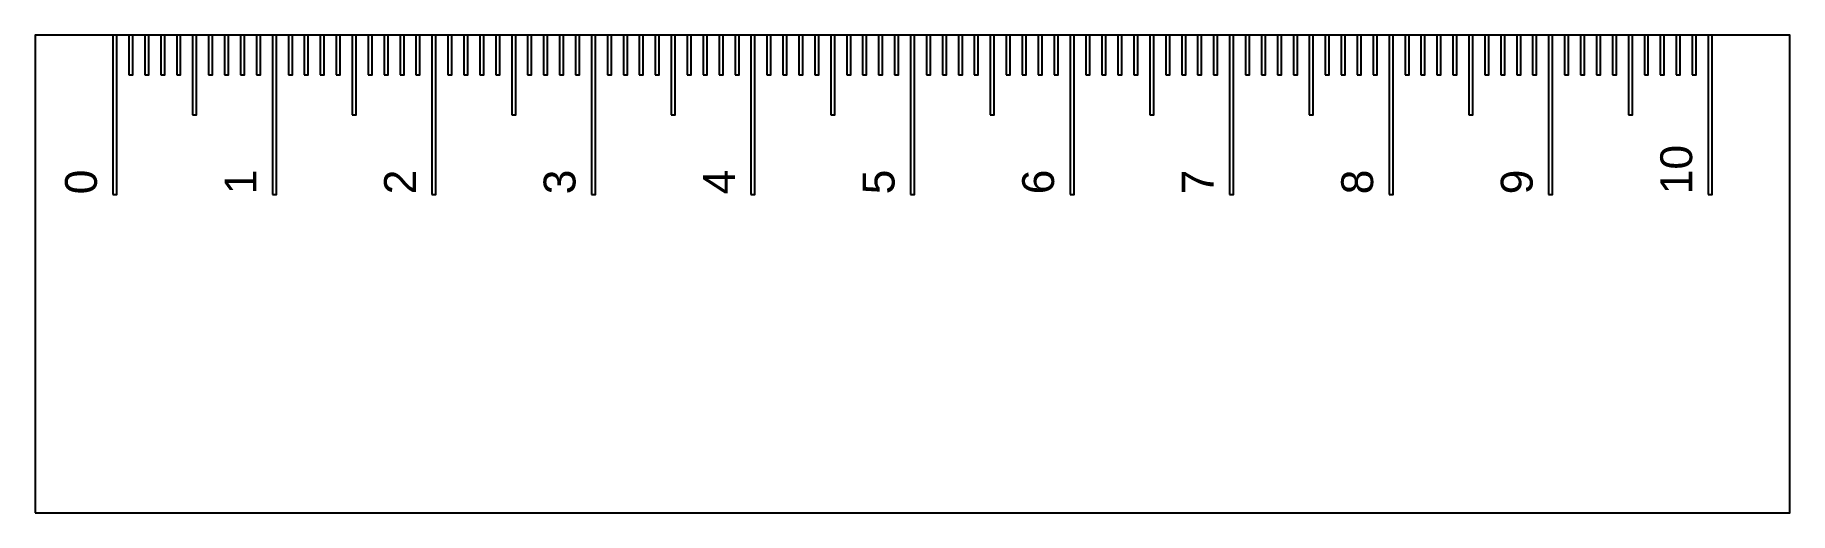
# Model space of a CAD drawing. Header units: millimetres. Extents: x 0 to 110, y 0 to 30.
import ezdxf

# ---------------------------------------------------------------- set-up
doc = ezdxf.new("R2010")
doc.units = ezdxf.units.MM
doc.layers.add('CUT', color=7, linetype='CONTINUOUS')
doc.layers.add('SCAN', color=5, linetype='CONTINUOUS')
doc.styles.get("Standard").update_dxf_attribs({"font": 'arial.ttf'})

msp = doc.modelspace()

# ---------------------------------------------------------------- linework, layer by layer
at = {"layer": 'CUT'}
msp.add_polyline3d([(0, 0, 0), (110, 0, 0), (110, 30, 0), (0, 30, 0)], close=True, dxfattribs=at)
at = {"layer": 'SCAN'}
for points in [[(4.875, 20, 0), (5.125, 20, 0), (5.125, 30, 0), (4.875, 30, 0)], [(5.875, 27.5, 0), (6.125, 27.5, 0), (6.125, 30, 0), (5.875, 30, 0)], [(6.875, 27.5, 0), (7.125, 27.5, 0), (7.125, 30, 0), (6.875, 30, 0)], [(7.875, 27.5, 0), (8.125, 27.5, 0), (8.125, 30, 0), (7.875, 30, 0)], [(8.875, 27.5, 0), (9.125, 27.5, 0), (9.125, 30, 0), (8.875, 30, 0)], [(9.875, 25, 0), (10.125, 25, 0), (10.125, 30, 0), (9.875, 30, 0)], [(10.875, 27.5, 0), (11.125, 27.5, 0), (11.125, 30, 0), (10.875, 30, 0)], [(11.875, 27.5, 0), (12.125, 27.5, 0), (12.125, 30, 0), (11.875, 30, 0)], [(12.875, 27.5, 0), (13.125, 27.5, 0), (13.125, 30, 0), (12.875, 30, 0)], [(13.875, 27.5, 0), (14.125, 27.5, 0), (14.125, 30, 0), (13.875, 30, 0)], [(14.875, 20, 0), (15.125, 20, 0), (15.125, 30, 0), (14.875, 30, 0)], [(15.875, 27.5, 0), (16.125, 27.5, 0), (16.125, 30, 0), (15.875, 30, 0)], [(16.875, 27.5, 0), (17.125, 27.5, 0), (17.125, 30, 0), (16.875, 30, 0)], [(17.875, 27.5, 0), (18.125, 27.5, 0), (18.125, 30, 0), (17.875, 30, 0)], [(18.875, 27.5, 0), (19.125, 27.5, 0), (19.125, 30, 0), (18.875, 30, 0)], [(19.875, 25, 0), (20.125, 25, 0), (20.125, 30, 0), (19.875, 30, 0)], [(20.875, 27.5, 0), (21.125, 27.5, 0), (21.125, 30, 0), (20.875, 30, 0)], [(21.875, 27.5, 0), (22.125, 27.5, 0), (22.125, 30, 0), (21.875, 30, 0)], [(22.875, 27.5, 0), (23.125, 27.5, 0), (23.125, 30, 0), (22.875, 30, 0)], [(23.875, 27.5, 0), (24.125, 27.5, 0), (24.125, 30, 0), (23.875, 30, 0)], [(24.875, 20, 0), (25.125, 20, 0), (25.125, 30, 0), (24.875, 30, 0)], [(25.875, 27.5, 0), (26.125, 27.5, 0), (26.125, 30, 0), (25.875, 30, 0)], [(26.875, 27.5, 0), (27.125, 27.5, 0), (27.125, 30, 0), (26.875, 30, 0)], [(27.875, 27.5, 0), (28.125, 27.5, 0), (28.125, 30, 0), (27.875, 30, 0)], [(28.875, 27.5, 0), (29.125, 27.5, 0), (29.125, 30, 0), (28.875, 30, 0)], [(29.875, 25, 0), (30.125, 25, 0), (30.125, 30, 0), (29.875, 30, 0)], [(30.875, 27.5, 0), (31.125, 27.5, 0), (31.125, 30, 0), (30.875, 30, 0)], [(31.875, 27.5, 0), (32.125, 27.5, 0), (32.125, 30, 0), (31.875, 30, 0)], [(32.875, 27.5, 0), (33.125, 27.5, 0), (33.125, 30, 0), (32.875, 30, 0)], [(33.875, 27.5, 0), (34.125, 27.5, 0), (34.125, 30, 0), (33.875, 30, 0)], [(34.875, 20, 0), (35.125, 20, 0), (35.125, 30, 0), (34.875, 30, 0)], [(35.875, 27.5, 0), (36.125, 27.5, 0), (36.125, 30, 0), (35.875, 30, 0)], [(36.875, 27.5, 0), (37.125, 27.5, 0), (37.125, 30, 0), (36.875, 30, 0)], [(37.875, 27.5, 0), (38.125, 27.5, 0), (38.125, 30, 0), (37.875, 30, 0)], [(38.875, 27.5, 0), (39.125, 27.5, 0), (39.125, 30, 0), (38.875, 30, 0)], [(39.875, 25, 0), (40.125, 25, 0), (40.125, 30, 0), (39.875, 30, 0)], [(40.875, 27.5, 0), (41.125, 27.5, 0), (41.125, 30, 0), (40.875, 30, 0)], [(41.875, 27.5, 0), (42.125, 27.5, 0), (42.125, 30, 0), (41.875, 30, 0)], [(42.875, 27.5, 0), (43.125, 27.5, 0), (43.125, 30, 0), (42.875, 30, 0)], [(43.875, 27.5, 0), (44.125, 27.5, 0), (44.125, 30, 0), (43.875, 30, 0)], [(44.875, 20, 0), (45.125, 20, 0), (45.125, 30, 0), (44.875, 30, 0)], [(45.875, 27.5, 0), (46.125, 27.5, 0), (46.125, 30, 0), (45.875, 30, 0)], [(46.875, 27.5, 0), (47.125, 27.5, 0), (47.125, 30, 0), (46.875, 30, 0)], [(47.875, 27.5, 0), (48.125, 27.5, 0), (48.125, 30, 0), (47.875, 30, 0)], [(48.875, 27.5, 0), (49.125, 27.5, 0), (49.125, 30, 0), (48.875, 30, 0)], [(49.875, 25, 0), (50.125, 25, 0), (50.125, 30, 0), (49.875, 30, 0)], [(50.875, 27.5, 0), (51.125, 27.5, 0), (51.125, 30, 0), (50.875, 30, 0)], [(51.875, 27.5, 0), (52.125, 27.5, 0), (52.125, 30, 0), (51.875, 30, 0)], [(52.875, 27.5, 0), (53.125, 27.5, 0), (53.125, 30, 0), (52.875, 30, 0)], [(53.875, 27.5, 0), (54.125, 27.5, 0), (54.125, 30, 0), (53.875, 30, 0)], [(54.875, 20, 0), (55.125, 20, 0), (55.125, 30, 0), (54.875, 30, 0)], [(55.875, 27.5, 0), (56.125, 27.5, 0), (56.125, 30, 0), (55.875, 30, 0)], [(56.875, 27.5, 0), (57.125, 27.5, 0), (57.125, 30, 0), (56.875, 30, 0)], [(57.875, 27.5, 0), (58.125, 27.5, 0), (58.125, 30, 0), (57.875, 30, 0)], [(58.875, 27.5, 0), (59.125, 27.5, 0), (59.125, 30, 0), (58.875, 30, 0)], [(59.875, 25, 0), (60.125, 25, 0), (60.125, 30, 0), (59.875, 30, 0)], [(60.875, 27.5, 0), (61.125, 27.5, 0), (61.125, 30, 0), (60.875, 30, 0)], [(61.875, 27.5, 0), (62.125, 27.5, 0), (62.125, 30, 0), (61.875, 30, 0)], [(62.875, 27.5, 0), (63.125, 27.5, 0), (63.125, 30, 0), (62.875, 30, 0)], [(63.875, 27.5, 0), (64.125, 27.5, 0), (64.125, 30, 0), (63.875, 30, 0)], [(64.875, 20, 0), (65.125, 20, 0), (65.125, 30, 0), (64.875, 30, 0)], [(65.875, 27.5, 0), (66.125, 27.5, 0), (66.125, 30, 0), (65.875, 30, 0)], [(66.875, 27.5, 0), (67.125, 27.5, 0), (67.125, 30, 0), (66.875, 30, 0)], [(67.875, 27.5, 0), (68.125, 27.5, 0), (68.125, 30, 0), (67.875, 30, 0)], [(68.875, 27.5, 0), (69.125, 27.5, 0), (69.125, 30, 0), (68.875, 30, 0)], [(69.875, 25, 0), (70.125, 25, 0), (70.125, 30, 0), (69.875, 30, 0)], [(70.875, 27.5, 0), (71.125, 27.5, 0), (71.125, 30, 0), (70.875, 30, 0)], [(71.875, 27.5, 0), (72.125, 27.5, 0), (72.125, 30, 0), (71.875, 30, 0)], [(72.875, 27.5, 0), (73.125, 27.5, 0), (73.125, 30, 0), (72.875, 30, 0)], [(73.875, 27.5, 0), (74.125, 27.5, 0), (74.125, 30, 0), (73.875, 30, 0)], [(74.875, 20, 0), (75.125, 20, 0), (75.125, 30, 0), (74.875, 30, 0)], [(75.875, 27.5, 0), (76.125, 27.5, 0), (76.125, 30, 0), (75.875, 30, 0)], [(76.875, 27.5, 0), (77.125, 27.5, 0), (77.125, 30, 0), (76.875, 30, 0)], [(77.875, 27.5, 0), (78.125, 27.5, 0), (78.125, 30, 0), (77.875, 30, 0)], [(78.875, 27.5, 0), (79.125, 27.5, 0), (79.125, 30, 0), (78.875, 30, 0)], [(79.875, 25, 0), (80.125, 25, 0), (80.125, 30, 0), (79.875, 30, 0)], [(80.875, 27.5, 0), (81.125, 27.5, 0), (81.125, 30, 0), (80.875, 30, 0)], [(81.875, 27.5, 0), (82.125, 27.5, 0), (82.125, 30, 0), (81.875, 30, 0)], [(82.875, 27.5, 0), (83.125, 27.5, 0), (83.125, 30, 0), (82.875, 30, 0)], [(83.875, 27.5, 0), (84.125, 27.5, 0), (84.125, 30, 0), (83.875, 30, 0)], [(84.875, 20, 0), (85.125, 20, 0), (85.125, 30, 0), (84.875, 30, 0)], [(85.875, 27.5, 0), (86.125, 27.5, 0), (86.125, 30, 0), (85.875, 30, 0)], [(86.875, 27.5, 0), (87.125, 27.5, 0), (87.125, 30, 0), (86.875, 30, 0)], [(87.875, 27.5, 0), (88.125, 27.5, 0), (88.125, 30, 0), (87.875, 30, 0)], [(88.875, 27.5, 0), (89.125, 27.5, 0), (89.125, 30, 0), (88.875, 30, 0)], [(89.875, 25, 0), (90.125, 25, 0), (90.125, 30, 0), (89.875, 30, 0)], [(90.875, 27.5, 0), (91.125, 27.5, 0), (91.125, 30, 0), (90.875, 30, 0)], [(91.875, 27.5, 0), (92.125, 27.5, 0), (92.125, 30, 0), (91.875, 30, 0)], [(92.875, 27.5, 0), (93.125, 27.5, 0), (93.125, 30, 0), (92.875, 30, 0)], [(93.875, 27.5, 0), (94.125, 27.5, 0), (94.125, 30, 0), (93.875, 30, 0)], [(94.875, 20, 0), (95.125, 20, 0), (95.125, 30, 0), (94.875, 30, 0)], [(95.875, 27.5, 0), (96.125, 27.5, 0), (96.125, 30, 0), (95.875, 30, 0)], [(96.875, 27.5, 0), (97.125, 27.5, 0), (97.125, 30, 0), (96.875, 30, 0)], [(97.875, 27.5, 0), (98.125, 27.5, 0), (98.125, 30, 0), (97.875, 30, 0)], [(98.875, 27.5, 0), (99.125, 27.5, 0), (99.125, 30, 0), (98.875, 30, 0)], [(99.875, 25, 0), (100.125, 25, 0), (100.125, 30, 0), (99.875, 30, 0)], [(100.875, 27.5, 0), (101.125, 27.5, 0), (101.125, 30, 0), (100.875, 30, 0)], [(101.875, 27.5, 0), (102.125, 27.5, 0), (102.125, 30, 0), (101.875, 30, 0)], [(102.875, 27.5, 0), (103.125, 27.5, 0), (103.125, 30, 0), (102.875, 30, 0)], [(103.875, 27.5, 0), (104.125, 27.5, 0), (104.125, 30, 0), (103.875, 30, 0)], [(104.875, 20, 0), (105.125, 20, 0), (105.125, 30, 0), (104.875, 30, 0)]]:
    msp.add_polyline3d(points, close=True, dxfattribs=at)

# ---------------------------------------------------------------- texts
for s, p in [('10', (103.875, 20)), ('0', (3.875, 20)), ('1', (13.875, 20)), ('2', (23.875, 20)), ('3', (33.875, 20)), ('4', (43.875, 20)), ('5', (53.875, 20)), ('6', (63.875, 20)), ('7', (73.875, 20)), ('8', (83.875, 20)), ('9', (93.875, 20))]:
    msp.add_text(s, height=2, rotation=90, dxfattribs=at).set_placement(p)

doc.saveas('drawing.dxf')
